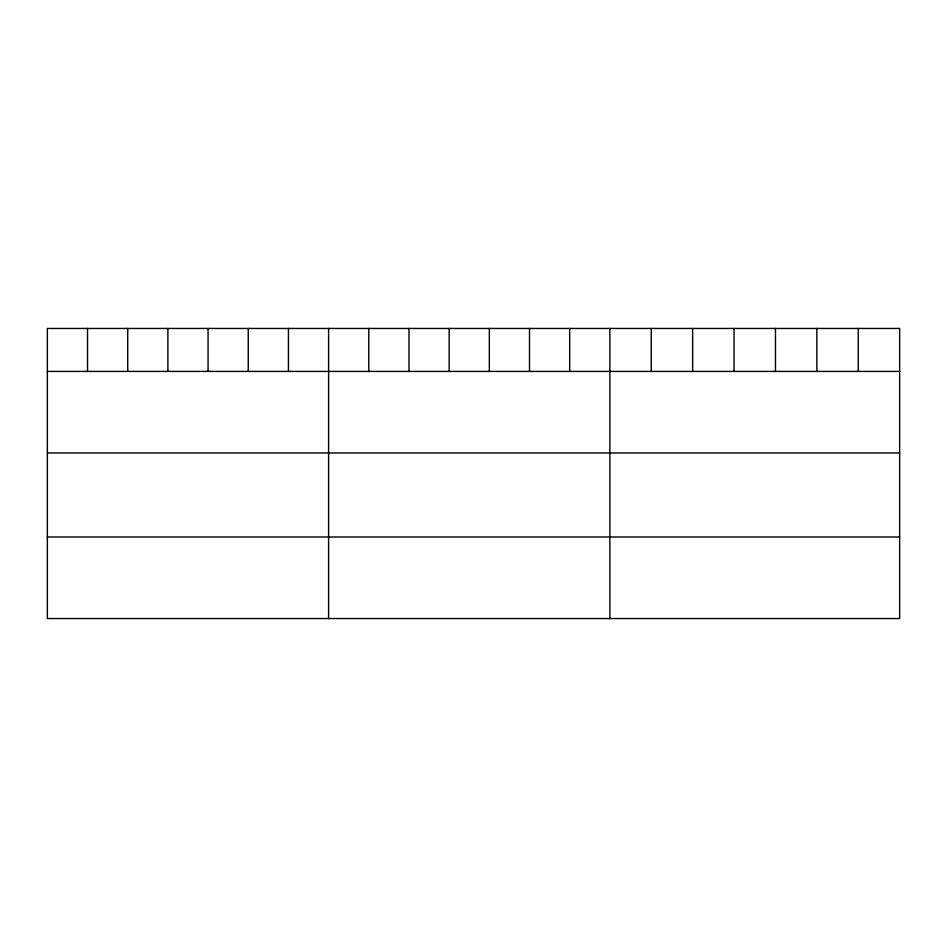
<?xml version="1.0" encoding="UTF-8"?>
<svg xmlns="http://www.w3.org/2000/svg" width="947" height="947" viewBox="0 0 947 947"><rect width="100%" height="100%" fill="white"/><g stroke="black" fill="none" stroke-linecap="round" stroke-linejoin="round"><path stroke-width="1.42" d="M899.65 371.413L899.65 618.545L47.35 618.545L47.35 328.455L899.65 328.455L899.65 371.413L47.35 371.413M47.35 452.962L899.65 452.962M47.35 536.996L899.65 536.996M858.254 328.455L858.254 371.413M816.859 328.455L816.859 371.413M775.463 328.455L775.463 371.413M734.055 328.455L734.055 371.413M692.659 328.455L692.659 371.413M651.264 328.455L651.264 371.413M609.868 328.455L609.868 618.545M569.692 328.455L569.692 371.413M529.503 328.455L529.503 371.413M489.327 328.455L489.327 371.413M449.15 328.455L449.15 371.413M408.974 328.455L408.974 371.413M368.785 328.455L368.785 371.413M328.609 328.455L328.609 618.545M288.433 328.455L288.433 371.413M248.244 328.455L248.244 371.413M208.068 328.455L208.068 371.413M167.891 328.455L167.891 371.413M127.715 328.455L127.715 371.413M87.526 328.455L87.526 371.413"/></g></svg>
